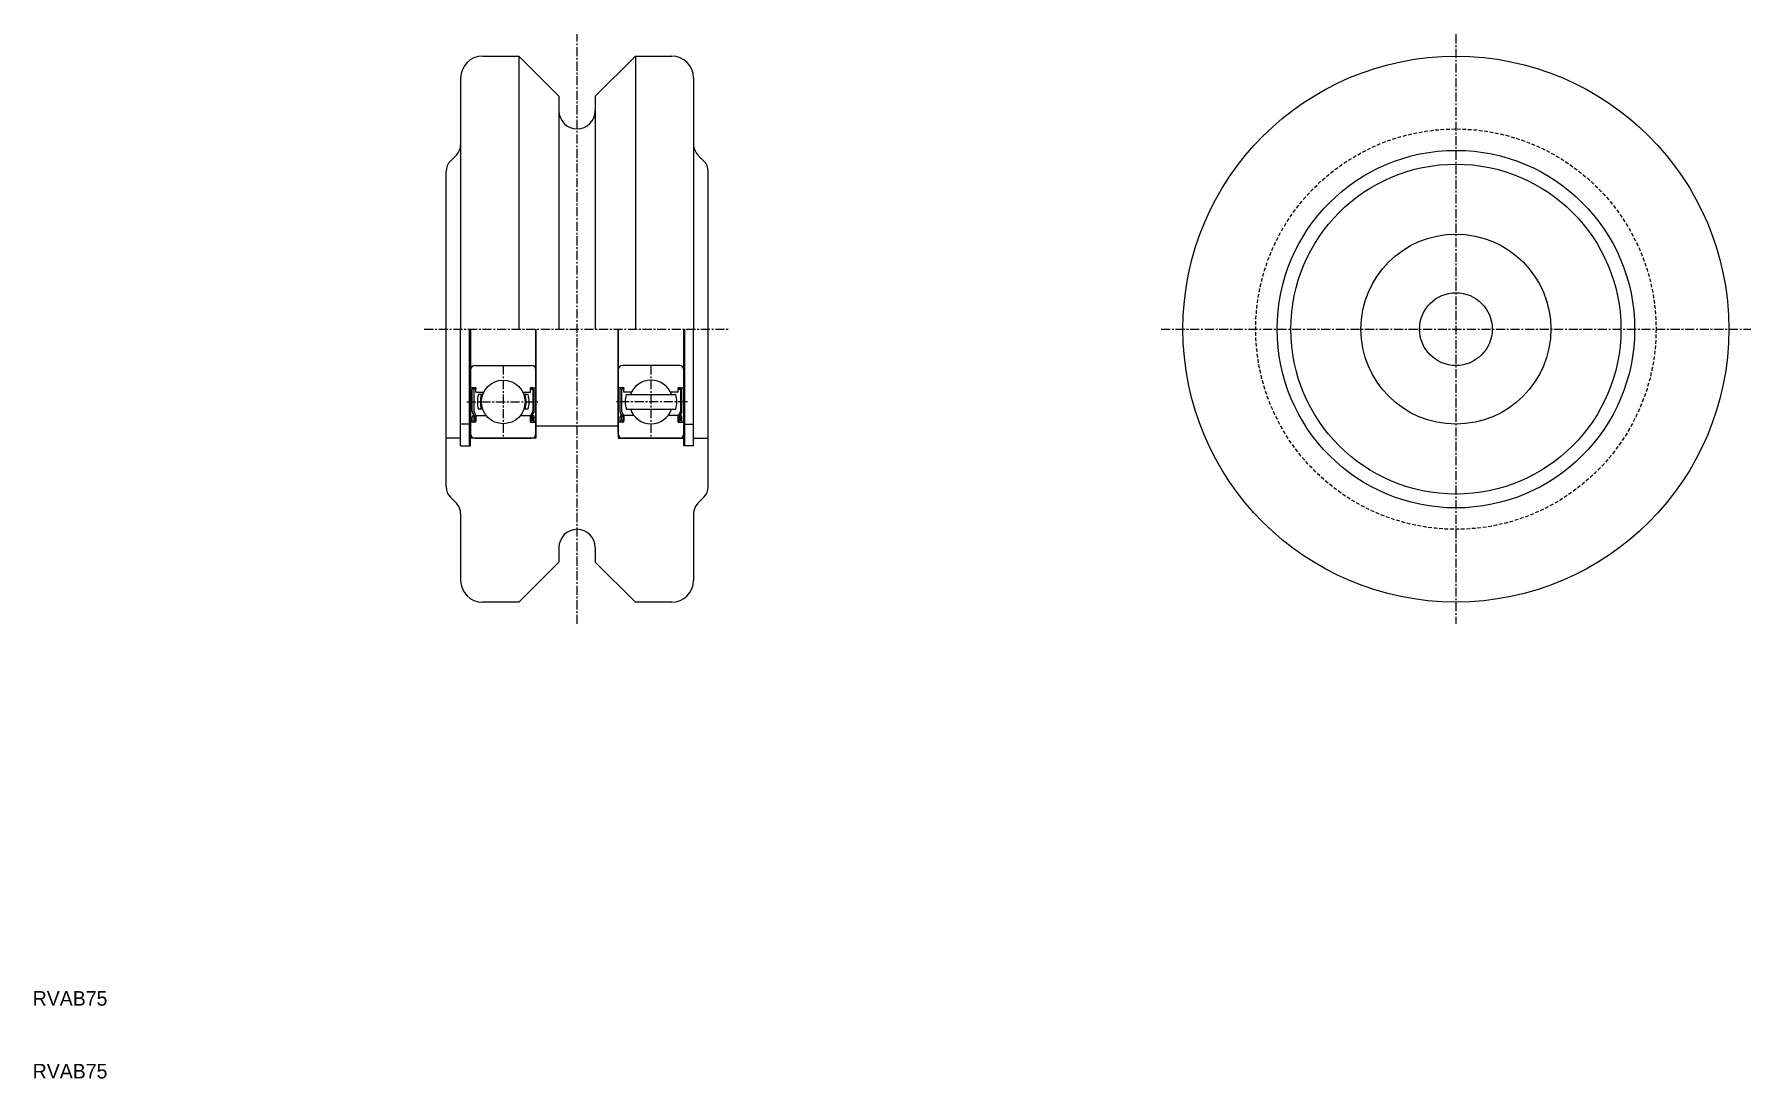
# Model space of a CAD drawing. Extents: x 10 to 246, y 10 to 153.
import ezdxf

# ---------------------------------------------------------------- set-up
doc = ezdxf.new("R2010")
doc.units = 0
doc.linetypes.add('CENTER', pattern=[2, 1.25, -0.25, 0.25, -0.25])
doc.linetypes.add('DASHED', pattern=[0.75, 0.5, -0.25])
doc.layers.get('0').update_dxf_attribs({"linetype": 'CONTINUOUS'})
doc.layers.add('CENTER', color=1, linetype='CENTER')

msp = doc.modelspace()

# ---------------------------------------------------------------- linework, layer by layer
at = {"color": 7, "linetype": 'CONTINUOUS'}
for p, q in [((71.79, 150.44), (76.79, 150.44)), ((76.79, 150.44), (76.79, 112.94)), ((76.79, 150.44), (82.29, 144.94)), ((92.79, 150.44), (87.29, 144.94)), ((92.79, 150.44), (97.79, 150.44)), ((92.79, 150.44), (92.79, 112.94)), ((68.79, 147.44), (68.79, 112.94)), ((100.79, 147.44), (100.79, 112.94)), ((82.29, 144.94), (82.29, 112.94)), ((87.29, 144.94), (87.29, 112.94)), ((67.38, 136.03), (68.21, 136.85)), ((102.21, 136.03), (101.38, 136.85)), ((66.79, 91.27), (66.79, 134.61)), ((102.79, 91.27), (102.79, 134.61)), ((68.79, 96.89), (68.79, 112.94)), ((69.99, 96.89), (69.99, 112.94)), ((70.14, 112.94), (70.14, 107.34)), ((70.14, 96.89), (70.14, 112.94)), ((79.14, 112.94), (79.14, 97.94)), ((79.14, 107.34), (79.14, 112.94)), ((90.44, 112.94), (90.44, 97.94)), ((90.44, 107.34), (90.44, 112.94)), ((99.44, 96.89), (99.44, 112.94)), ((99.44, 112.94), (99.44, 107.34)), ((99.59, 96.89), (99.59, 112.94)), ((100.79, 96.89), (100.79, 112.94)), ((70.14, 107.34), (70.14, 98.54)), ((70.74, 107.94), (78.54, 107.94)), ((79.14, 98.54), (79.14, 107.34)), ((90.44, 98.54), (90.44, 107.34)), ((98.84, 107.94), (91.04, 107.94)), ((99.44, 107.34), (99.44, 98.54)), ((70.89, 104.89), (70.14, 104.89)), ((70.39, 101.61), (70.39, 104.69)), ((70.59, 104.89), (70.89, 104.89)), ((70.89, 104.69), (70.59, 104.69)), ((70.59, 104.69), (70.59, 101.61)), ((70.89, 104.89), (70.89, 104.69)), ((70.89, 104.29), (70.89, 104.89)), ((70.89, 104.29), (71.96, 104.29)), ((71.81, 103.94), (71.24, 103.94)), ((77.35, 104.29), (77.29, 104.35)), ((77.32, 104.29), (78.39, 104.29)), ((78.05, 103.94), (77.47, 103.94)), ((78.39, 104.29), (78.39, 104.89)), ((78.39, 104.89), (79.14, 104.89)), ((78.39, 104.89), (78.39, 104.69)), ((78.69, 104.89), (78.39, 104.89)), ((78.39, 104.69), (78.69, 104.69)), ((78.69, 104.69), (78.69, 101.61)), ((78.89, 101.61), (78.89, 104.69)), ((91.19, 104.89), (90.44, 104.89)), ((90.69, 101.61), (90.69, 104.69)), ((90.89, 104.89), (91.19, 104.89)), ((91.19, 104.69), (90.89, 104.69)), ((90.89, 104.69), (90.89, 101.61)), ((91.19, 104.89), (91.19, 104.69)), ((91.19, 104.29), (91.19, 104.89)), ((92.26, 104.29), (91.19, 104.29)), ((91.54, 103.94), (98.35, 103.94)), ((92.23, 104.29), (92.29, 104.35)), ((98.69, 104.29), (97.62, 104.29)), ((98.69, 104.29), (98.69, 104.89)), ((98.69, 104.89), (99.44, 104.89)), ((98.69, 104.89), (98.69, 104.69)), ((98.99, 104.89), (98.69, 104.89)), ((98.69, 104.69), (98.99, 104.69)), ((98.99, 104.69), (98.99, 101.61)), ((99.19, 101.61), (99.19, 104.69)), ((70.69, 101.04), (70.42, 101.51)), ((70.59, 101.61), (70.86, 101.14)), ((71.81, 101.94), (71.24, 101.94)), ((78.05, 101.94), (77.47, 101.94)), ((78.69, 101.61), (78.42, 101.14)), ((78.59, 101.04), (78.86, 101.51)), ((90.99, 101.04), (90.72, 101.51)), ((90.89, 101.61), (91.16, 101.14)), ((91.54, 101.94), (98.35, 101.94)), ((98.99, 101.61), (98.72, 101.14)), ((98.89, 101.04), (99.16, 101.51)), ((69.99, 99.89), (68.79, 99.89)), ((70.89, 100.14), (70.14, 100.14)), ((70.39, 100.34), (70.39, 100.89)), ((70.59, 101.09), (70.66, 101.09)), ((70.66, 100.89), (70.59, 100.89)), ((70.59, 100.89), (70.59, 100.34)), ((70.59, 100.34), (70.69, 100.34)), ((70.69, 100.14), (70.59, 100.14)), ((70.66, 101.09), (70.66, 100.89)), ((70.69, 100.34), (70.69, 101.04)), ((70.89, 101.09), (72.28, 101.09)), ((70.89, 100.14), (70.89, 101.09)), ((70.89, 101.04), (70.89, 100.34)), ((77, 101.09), (78.39, 101.09)), ((78.39, 100.14), (78.39, 101.09)), ((78.39, 101.04), (78.39, 100.34)), ((78.39, 100.14), (79.14, 100.14)), ((78.59, 100.34), (78.59, 101.04)), ((78.69, 100.34), (78.59, 100.34)), ((78.59, 100.14), (78.69, 100.14)), ((78.69, 101.09), (78.62, 101.09)), ((78.62, 101.09), (78.62, 100.89)), ((78.62, 100.89), (78.69, 100.89)), ((78.69, 100.89), (78.69, 100.34)), ((78.89, 100.34), (78.89, 100.89)), ((79.14, 99.64), (90.44, 99.64)), ((91.19, 100.14), (90.44, 100.14)), ((90.69, 100.34), (90.69, 100.89)), ((90.89, 101.09), (90.96, 101.09)), ((90.96, 100.89), (90.89, 100.89)), ((90.89, 100.89), (90.89, 100.34)), ((90.89, 100.34), (90.99, 100.34)), ((90.99, 100.14), (90.89, 100.14)), ((90.96, 101.09), (90.96, 100.89)), ((90.99, 100.34), (90.99, 101.04)), ((92.58, 101.09), (91.19, 101.09)), ((91.19, 100.14), (91.19, 101.09)), ((91.19, 101.04), (91.19, 100.34)), ((98.69, 101.09), (97.3, 101.09)), ((98.69, 100.14), (98.69, 101.09)), ((98.69, 101.04), (98.69, 100.34)), ((98.69, 100.14), (99.44, 100.14)), ((98.89, 100.34), (98.89, 101.04)), ((98.99, 100.34), (98.89, 100.34)), ((98.89, 100.14), (98.99, 100.14)), ((98.99, 101.09), (98.92, 101.09)), ((98.92, 101.09), (98.92, 100.89)), ((98.92, 100.89), (98.99, 100.89)), ((98.99, 100.89), (98.99, 100.34)), ((99.19, 100.34), (99.19, 100.89)), ((99.59, 99.89), (100.79, 99.89)), ((68.79, 97.94), (66.79, 97.94)), ((68.79, 96.89), (70.14, 96.89)), ((79.14, 97.94), (70.14, 97.94)), ((70.74, 97.94), (78.54, 97.94)), ((90.44, 97.94), (99.44, 97.94)), ((98.84, 97.94), (91.04, 97.94)), ((100.79, 96.89), (99.44, 96.89)), ((100.79, 97.94), (102.79, 97.94)), ((67.38, 89.85), (68.21, 89.03)), ((102.21, 89.85), (101.38, 89.03)), ((68.79, 87.61), (68.79, 78.44)), ((100.79, 87.61), (100.79, 78.44)), ((82.29, 82.94), (82.29, 80.94)), ((87.29, 82.94), (87.29, 80.94)), ((76.79, 75.44), (82.29, 80.94)), ((92.79, 75.44), (87.29, 80.94)), ((76.79, 75.44), (71.79, 75.44)), ((97.79, 75.44), (92.79, 75.44))]:
    msp.add_line(p, q, dxfattribs=at)
for centre, radius in [((205.52, 112.94), 37.5), ((205.52, 112.94), 24.56), ((205.52, 112.94), 22.67), ((205.52, 112.94), 13.05), ((205.52, 112.94), 5), ((74.64, 102.94), 3)]:
    msp.add_circle(centre, radius, dxfattribs=at)
at = {"color": 3, "linetype": 'DASHED'}
msp.add_circle((205.52, 112.94), 27.5, dxfattribs=at)
at = {"color": 7, "linetype": 'CONTINUOUS'}
for centre, radius, start, end in [((71.79, 147.44), 3, 90, 180), ((97.79, 147.44), 3, 0, 90), ((84.79, 142.94), 2.5, 180, 0), ((66.79, 138.27), 2, 315, 0), ((102.79, 138.27), 2, 180, 225), ((68.79, 134.61), 2, 135, 180), ((100.79, 134.61), 2, 0, 45), ((70.74, 107.34), 0.6, 90, 180), ((78.54, 107.34), 0.6, 0, 90), ((91.04, 107.34), 0.6, 90, 180), ((98.84, 107.34), 0.6, 0, 90), ((70.59, 104.69), 0.2, 90, 180), ((74.64, 102.94), 3.55, 163.6389, 196.3611), ((74.64, 102.94), 3.15, 161.4906, 198.5094), ((74.64, 102.94), 3.15, 341.4906, 18.5094), ((74.64, 102.94), 3.55, 343.6389, 16.3611), ((78.69, 104.69), 0.2, 0, 90), ((90.89, 104.69), 0.2, 90, 180), ((94.94, 102.94), 3.55, 163.6389, 196.3611), ((94.94, 102.94), 3, 19.4712, 160.5288), ((94.94, 102.94), 3.55, 343.6389, 16.3611), ((98.99, 104.69), 0.2, 0, 90), ((70.59, 101.61), 0.2, 180, 210), ((78.69, 101.61), 0.2, 330, 0), ((90.89, 101.61), 0.2, 180, 210), ((94.94, 102.94), 3, 199.4712, 340.5288), ((98.99, 101.61), 0.2, 330, 0), ((70.59, 100.89), 0.2, 90, 180), ((70.59, 100.34), 0.2, 180, 270), ((70.69, 100.34), 0.2, 270, 0), ((70.69, 101.04), 0.2, 0, 30), ((78.59, 101.04), 0.2, 150, 180), ((78.59, 100.34), 0.2, 180, 270), ((78.69, 100.89), 0.2, 0, 90), ((78.69, 100.34), 0.2, 270, 0), ((90.89, 100.89), 0.2, 90, 180), ((90.89, 100.34), 0.2, 180, 270), ((90.99, 100.34), 0.2, 270, 0), ((90.99, 101.04), 0.2, 0, 30), ((98.89, 101.04), 0.2, 150, 180), ((98.89, 100.34), 0.2, 180, 270), ((98.99, 100.89), 0.2, 0, 90), ((98.99, 100.34), 0.2, 270, 0), ((70.74, 98.54), 0.6, 180, 270), ((78.54, 98.54), 0.6, 270, 0), ((91.04, 98.54), 0.6, 180, 270), ((98.84, 98.54), 0.6, 270, 0), ((68.79, 91.27), 2, 180, 225), ((100.79, 91.27), 2, 315, 0), ((66.79, 87.61), 2, 0, 45), ((102.79, 87.61), 2, 135, 180), ((84.79, 82.94), 2.5, 0, 180), ((71.79, 78.44), 3, 180, 270), ((97.79, 78.44), 3, 270, 0)]:
    msp.add_arc(centre, radius, start, end, dxfattribs=at)
at = {"layer": 'CENTER', "color": 1, "linetype": 'CENTER'}
for p, q in [((84.79, 72.44), (84.79, 153.44)), ((205.52, 153.44), (205.52, 72.44)), ((63.79, 112.94), (105.79, 112.94)), ((165.02, 112.94), (246.02, 112.94)), ((74.64, 107.94), (74.64, 97.94)), ((94.94, 107.94), (94.94, 97.94)), ((69.64, 102.94), (79.64, 102.94)), ((99.94, 102.94), (89.94, 102.94))]:
    msp.add_line(p, q, dxfattribs=at)

# ---------------------------------------------------------------- texts
at = {"color": 7, "linetype": 'CONTINUOUS'}
for p in [(10, 20), (10, 10)]:
    msp.add_text('RVAB75', height=2, dxfattribs=at).set_placement(p)

doc.saveas('drawing.dxf')
